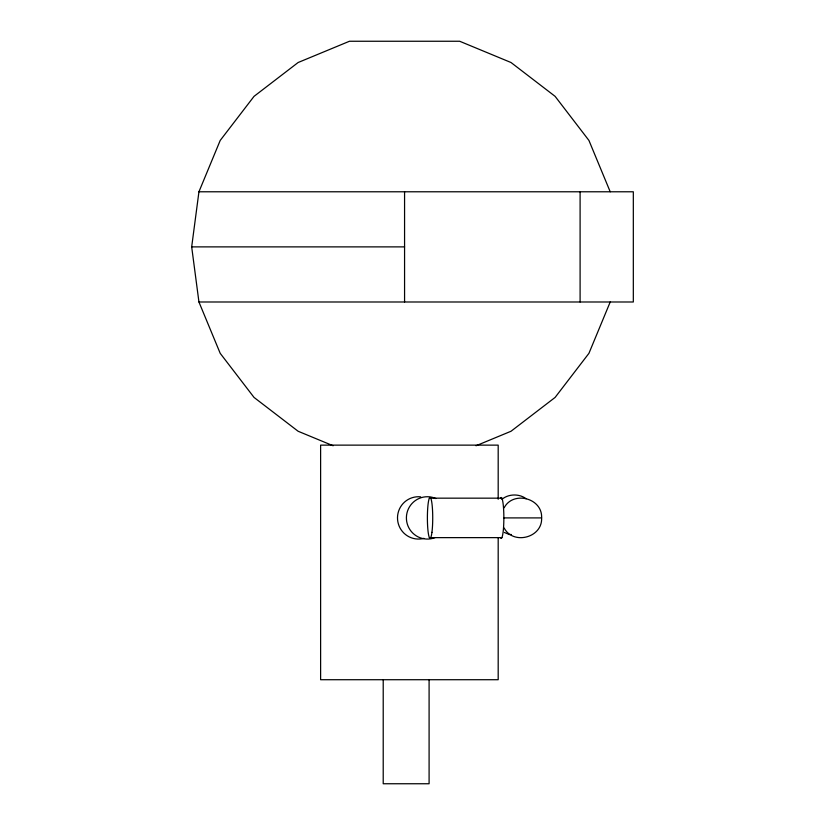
<?xml version="1.0" encoding="UTF-8"?>
<svg xmlns="http://www.w3.org/2000/svg" width="825" height="825" viewBox="0 0 825 825"><rect width="100%" height="100%" fill="white"/><g stroke="black" fill="none" stroke-linecap="round" stroke-linejoin="round"><path stroke-width="1.24" d="M333.135 445.758L298.124 431.258L254.038 397.423L220.203 353.327L198.938 301.991L191.678 246.881L198.938 191.782L220.203 140.446L254.038 96.35L298.124 62.514L349.47 41.25L459.669 41.25L511.015 62.514L555.112 96.35L588.937 140.446L610.211 191.782M504.147 507.787C513.191 490.432 542.644 498.094 541.613 517.904C542.644 537.704 513.191 545.366 504.147 528.01M610.211 301.991L588.937 353.327L555.112 397.423L511.015 431.258L476.015 445.758M501.899 499.383C508.406 493.732 519.327 493.546 526.123 498.733M198.938 191.782L633.322 191.782L633.322 301.991L198.938 301.991M191.678 246.881L404.57 246.881M429.371 498.166L501.889 498.166M503.807 517.904L541.613 517.904M511.273 534.497L509.231 534.497L504.384 532.476M429.371 537.632L501.889 537.632M580.099 191.782L580.099 301.991M498.187 499.259L498.187 445.129L320.616 445.129L320.616 679.717L498.187 679.717L498.187 537.931M429.093 679.717L429.093 783.75L383.213 783.75L383.213 679.717M404.57 191.782L404.57 301.991M500.507 498.166A20.429 2.671 -90 0 1 503.858 517.904A20.429 2.671 -90 0 1 500.507 537.632M423.926 538.354A21.172 20.996 -90 0 1 397.567 519.564A21.172 20.996 -90 0 1 420.688 496.846M434.909 537.673A21.172 20.996 -90 0 1 406.405 517.347A21.172 20.996 -90 0 1 435.93 498.558M431.939 532.342A20.429 2.671 -90 0 0 430.753 498.166A20.429 2.671 -90 0 0 427.484 523.184A20.429 2.671 -90 0 0 431.939 532.342"/></g></svg>
